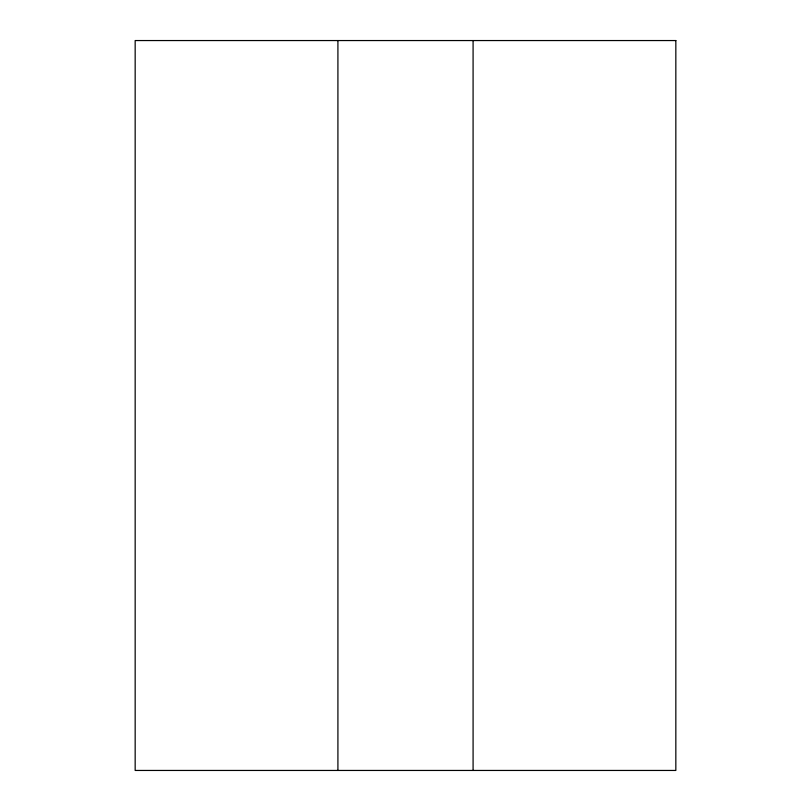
<?xml version="1.0" encoding="UTF-8"?>
<svg xmlns="http://www.w3.org/2000/svg" width="811" height="811" viewBox="0 0 811 811"><rect width="100%" height="100%" fill="white"/><g stroke="black" fill="none" stroke-linecap="round" stroke-linejoin="round"><path stroke-width="1.22" d="M473.087 40.55L473.087 770.45M337.913 40.55L337.913 770.45M675.837 40.55L135.163 40.55L135.163 770.45L675.837 770.45L675.837 40.55"/></g></svg>
